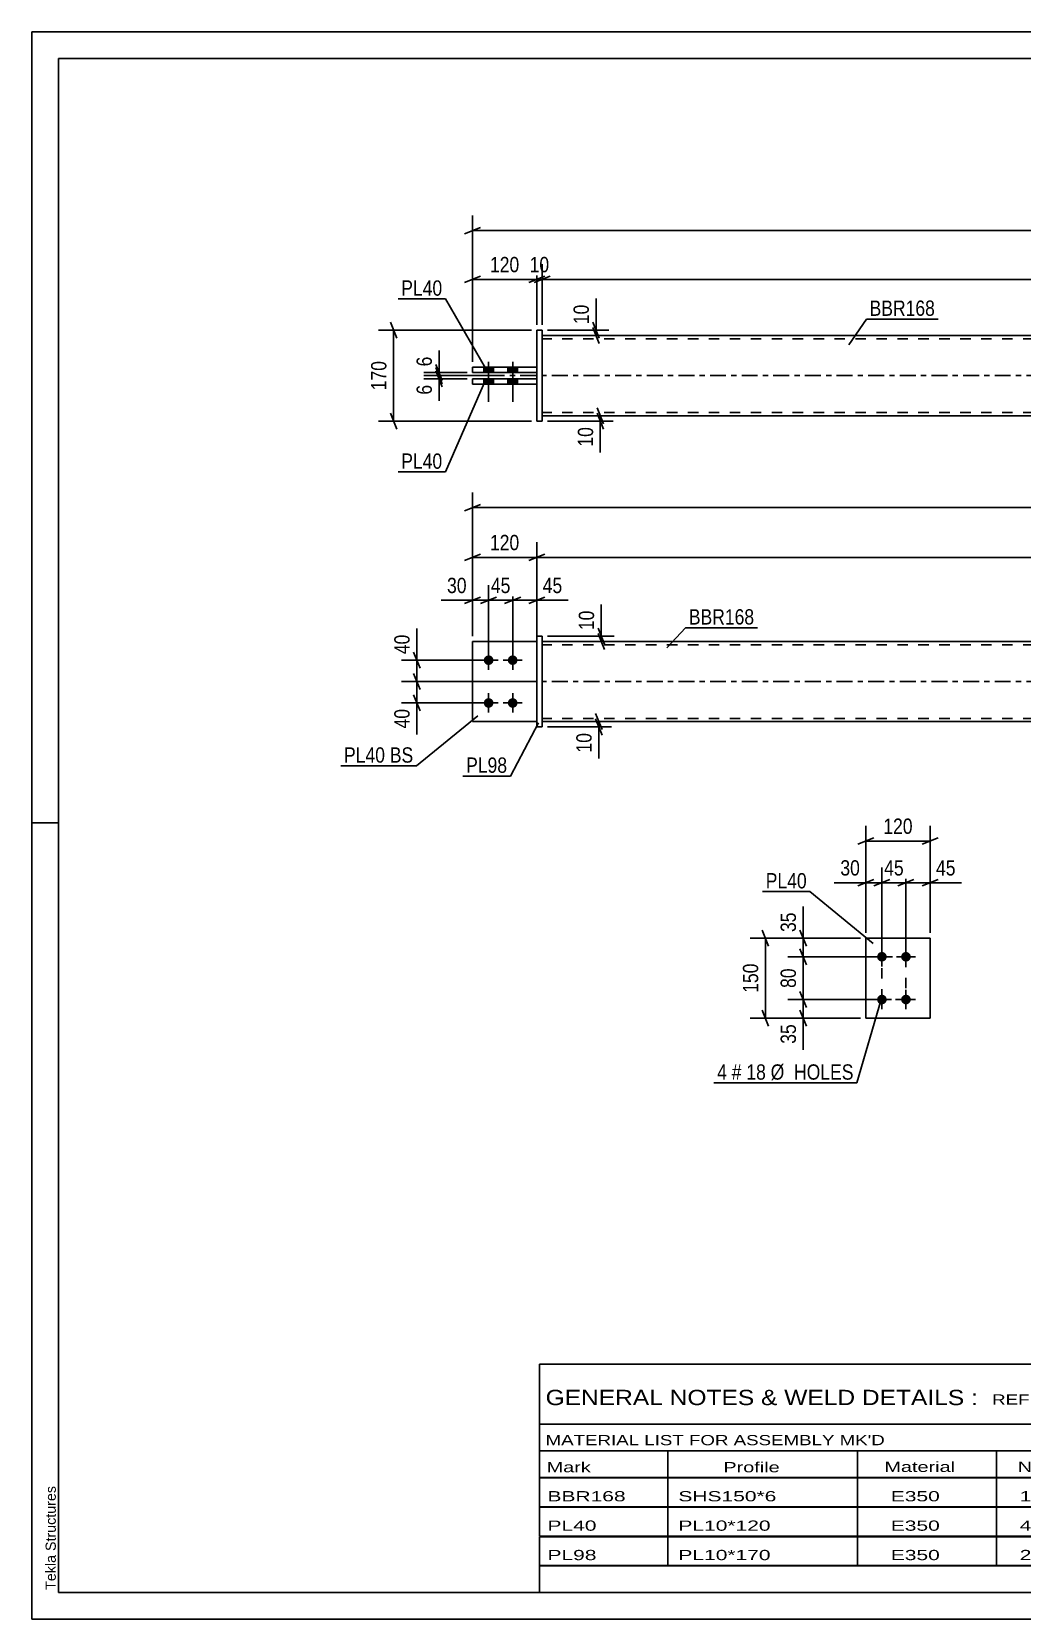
# Model space of a CAD drawing. Header units: millimetres. Extents: x 0 to 420, y 0 to 297.
# Drawn here: x 0 to 185.3, y 0 to 297 of the extents above; entities that cross this region are included whole.
import ezdxf

# ---------------------------------------------------------------- set-up
doc = ezdxf.new("R2010")
doc.units = ezdxf.units.MM
doc.linetypes.add('DXK_LINE_DOT2', pattern=[3.9198, 1.9599, -1.9599])
doc.linetypes.add('DXK_LINE_DOT3', pattern=[5.9187, 2.979, -0.9799, 0.9799, -0.9799])
doc.styles.add('Arial', font='ARIAL.TTF', dxfattribs={"height": 0.2})
doc.styles.add('Arial Narrow', font='ARIALN.TTF', dxfattribs={"height": 0.2})

# ---------------------------------------------------------------- blocks, each defined once
blk = doc.blocks.new('Unknown-580607863-1163')
at = {"color": 5, "linetype": 'Continuous'}
for p, q in [((420, 297), (0, 297)), ((0, 297), (0, 0)), ((0, 292), (0, 297)), ((415, 292), (5, 292)), ((5, 292), (5, 5)), ((5, 149), (0, 149)), ((0, 0), (0, 5)), ((5, 5), (415, 5)), ((0, 0), (420, 0))]:
    blk.add_line(p, q, dxfattribs=at)
at = {"color": 174, "linetype": 'Continuous', "style": 'Arial'}
blk.add_text('Tekla Structures', height=1.9102, rotation=90, dxfattribs=at).set_placement((4.5, 5.5))
blk = doc.blocks.new('Part-580607863-1765 - 1738')
at = {"color": 2, "linetype": 'Continuous'}
for p, q in [((94.49, 183.93), (95.49, 183.93)), ((94.49, 166.93), (94.49, 183.93)), ((95.49, 183.93), (95.49, 183.93)), ((95.49, 183.93), (95.49, 166.93)), ((94.49, 166.93), (95.49, 166.93))]:
    blk.add_line(p, q, dxfattribs=at)
at = {"color": 7, "linetype": 'DXK_LINE_DOT2'}
for p, q in [((94.49, 183.93), (95.49, 183.93)), ((95.49, 166.93), (94.49, 166.93)), ((94.49, 166.93), (94.49, 166.93)), ((95.49, 166.93), (95.49, 166.93))]:
    blk.add_line(p, q, dxfattribs=at)
blk = doc.blocks.new('Part-580607863-1770 - 1738')
at = {"color": 7, "linetype": 'DXK_LINE_DOT2'}
for p, q in [((82.49, 182.93), (94.49, 182.93)), ((82.49, 182.93), (94.49, 182.93)), ((82.49, 167.93), (82.49, 182.93)), ((94.49, 182.93), (94.49, 182.93)), ((94.49, 182.93), (94.49, 167.93)), ((82.49, 167.93), (94.49, 167.93)), ((94.49, 167.93), (82.49, 167.93)), ((82.49, 167.93), (82.49, 167.93))]:
    blk.add_line(p, q, dxfattribs=at)
blk = doc.blocks.new('Part-580607863-1775 - 1738')
at = {"color": 2, "linetype": 'Continuous'}
for p, q in [((82.49, 182.93), (94.49, 182.93)), ((82.49, 182.93), (82.49, 167.93)), ((94.49, 167.93), (82.49, 167.93)), ((82.49, 167.93), (82.49, 167.93))]:
    blk.add_line(p, q, dxfattribs=at)
at = {"color": 7, "linetype": 'DXK_LINE_DOT2'}
for p, q in [((82.49, 182.93), (94.49, 182.93)), ((94.49, 182.93), (94.49, 182.93)), ((94.49, 182.93), (94.49, 167.93)), ((82.49, 167.93), (94.49, 167.93)), ((82.49, 167.93), (82.49, 167.93))]:
    blk.add_line(p, q, dxfattribs=at)
blk = doc.blocks.new('Part-580607863-1785 - 1738')
at = {"color": 2, "linetype": 'Continuous'}
for p, q in [((95.49, 182.93), (340.32, 182.93)), ((95.49, 167.93), (340.32, 167.93))]:
    blk.add_line(p, q, dxfattribs=at)
at = {"color": 7, "linetype": 'DXK_LINE_DOT2'}
for p, q in [((95.49, 167.93), (95.49, 182.93)), ((340.32, 182.33), (95.49, 182.33)), ((340.32, 182.93), (340.32, 167.93)), ((340.32, 168.53), (95.49, 168.53))]:
    blk.add_line(p, q, dxfattribs=at)
at = {"color": 7, "linetype": 'DXK_LINE_DOT3'}
blk.add_line((85.49, 175.43), (350.32, 175.43), dxfattribs=at)
blk = doc.blocks.new('Bolt-580607863-1787 - 1738')
at = {"linetype": 'Continuous'}
for points in [[(85.49, 178.53), (85.3, 178.55), (85.12, 178.6), (84.96, 178.7), (84.82, 178.82), (84.71, 178.98), (84.63, 179.15), (84.59, 179.33), (84.59, 179.52), (84.63, 179.7), (84.71, 179.88), (84.82, 180.03), (84.96, 180.15), (85.12, 180.25), (85.3, 180.31), (85.49, 180.33), (85.67, 180.31), (85.85, 180.25), (86.02, 180.15), (86.16, 180.03), (86.27, 179.88), (86.34, 179.7), (86.38, 179.52), (86.38, 179.33), (86.34, 179.15), (86.27, 178.98), (86.16, 178.82), (86.02, 178.7), (85.85, 178.6), (85.67, 178.55)], [(89.99, 178.53), (89.8, 178.55), (89.62, 178.6), (89.46, 178.7), (89.32, 178.82), (89.21, 178.98), (89.13, 179.15), (89.09, 179.33), (89.09, 179.52), (89.13, 179.7), (89.21, 179.88), (89.32, 180.03), (89.46, 180.15), (89.62, 180.25), (89.8, 180.31), (89.99, 180.33), (90.17, 180.31), (90.35, 180.25), (90.52, 180.15), (90.66, 180.03), (90.77, 179.88), (90.84, 179.7), (90.88, 179.52), (90.88, 179.33), (90.84, 179.15), (90.77, 178.98), (90.66, 178.82), (90.52, 178.7), (90.35, 178.6), (90.17, 178.55)], [(85.49, 170.53), (85.3, 170.55), (85.12, 170.6), (84.96, 170.7), (84.82, 170.82), (84.71, 170.98), (84.63, 171.15), (84.59, 171.33), (84.59, 171.52), (84.63, 171.7), (84.71, 171.88), (84.82, 172.03), (84.96, 172.15), (85.12, 172.25), (85.3, 172.31), (85.49, 172.33), (85.67, 172.31), (85.85, 172.25), (86.02, 172.15), (86.16, 172.03), (86.27, 171.88), (86.34, 171.7), (86.38, 171.52), (86.38, 171.33), (86.34, 171.15), (86.27, 170.98), (86.16, 170.82), (86.02, 170.7), (85.85, 170.6), (85.67, 170.55)], [(89.99, 170.53), (89.8, 170.55), (89.62, 170.6), (89.46, 170.7), (89.32, 170.82), (89.21, 170.98), (89.13, 171.15), (89.09, 171.33), (89.09, 171.52), (89.13, 171.7), (89.21, 171.88), (89.32, 172.03), (89.46, 172.15), (89.62, 172.25), (89.8, 172.31), (89.99, 172.33), (90.17, 172.31), (90.35, 172.25), (90.52, 172.15), (90.66, 172.03), (90.77, 171.88), (90.84, 171.7), (90.88, 171.52), (90.88, 171.33), (90.84, 171.15), (90.77, 170.98), (90.66, 170.82), (90.52, 170.7), (90.35, 170.6), (90.17, 170.55)]]:
    blk.add_hatch(color=1, dxfattribs=at).paths.add_polyline_path(points)
at = {"color": 1, "linetype": 'Continuous'}
for p, q in [((85.49, 177.63), (85.49, 181.23)), ((89.99, 177.63), (89.99, 181.23)), ((87.29, 179.43), (83.69, 179.43)), ((91.79, 179.43), (88.19, 179.43)), ((85.49, 169.63), (85.49, 173.23)), ((89.99, 169.63), (89.99, 173.23)), ((87.29, 171.43), (83.69, 171.43)), ((91.79, 171.43), (88.19, 171.43))]:
    blk.add_line(p, q, dxfattribs=at)
blk = doc.blocks.new('Bolt-580607863-1403 - 1390')
at = {"linetype": 'Continuous'}
for points in [[(84.59, 233.26), (86.39, 233.26), (86.39, 234.26), (84.59, 234.26)], [(84.59, 233.26), (86.39, 233.26), (86.39, 234.26), (84.59, 234.26)], [(84.59, 231.06), (86.39, 231.06), (86.39, 232.06), (84.59, 232.06)], [(84.59, 231.06), (86.39, 231.06), (86.39, 232.06), (84.59, 232.06)], [(89.09, 233.26), (90.89, 233.26), (90.89, 234.26), (89.09, 234.26)], [(89.09, 233.26), (90.89, 233.26), (90.89, 234.26), (89.09, 234.26)], [(89.09, 231.06), (90.89, 231.06), (90.89, 232.06), (89.09, 232.06)], [(89.09, 231.06), (90.89, 231.06), (90.89, 232.06), (89.09, 232.06)]]:
    blk.add_hatch(color=1, dxfattribs=at).paths.add_polyline_path(points)
at = {"color": 1, "linetype": 'Continuous'}
for p, q in [((85.49, 235.26), (85.49, 227.76)), ((85.49, 235.26), (85.49, 227.76)), ((89.99, 235.26), (89.99, 227.76)), ((89.99, 235.26), (89.99, 227.76)), ((84.59, 234.26), (84.59, 233.26)), ((84.59, 234.26), (84.59, 233.26)), ((84.59, 232.06), (84.59, 231.06)), ((84.59, 232.06), (84.59, 231.06)), ((86.39, 234.26), (86.39, 233.26)), ((86.39, 234.26), (86.39, 233.26)), ((86.39, 232.06), (86.39, 231.06)), ((86.39, 232.06), (86.39, 231.06)), ((89.09, 234.26), (89.09, 233.26)), ((89.09, 234.26), (89.09, 233.26)), ((89.09, 232.06), (89.09, 231.06)), ((89.09, 232.06), (89.09, 231.06)), ((90.89, 234.26), (90.89, 233.26)), ((90.89, 234.26), (90.89, 233.26)), ((90.89, 232.06), (90.89, 231.06)), ((90.89, 232.06), (90.89, 231.06))]:
    blk.add_line(p, q, dxfattribs=at)
blk = doc.blocks.new('Part-580607863-1430 - 1390')
at = {"color": 2, "linetype": 'Continuous'}
for p, q in [((95.49, 240.16), (340.32, 240.16)), ((95.49, 225.16), (340.32, 225.16))]:
    blk.add_line(p, q, dxfattribs=at)
at = {"color": 7, "linetype": 'DXK_LINE_DOT2'}
for p, q in [((95.49, 240.16), (95.49, 225.16)), ((340.32, 239.56), (95.49, 239.56)), ((340.32, 240.16), (340.32, 225.16)), ((340.32, 225.76), (95.49, 225.76))]:
    blk.add_line(p, q, dxfattribs=at)
at = {"color": 7, "linetype": 'DXK_LINE_DOT3'}
blk.add_line((85.49, 232.66), (350.32, 232.66), dxfattribs=at)
blk = doc.blocks.new('Part-580607863-1446 - 1390')
at = {"color": 2, "linetype": 'Continuous'}
for p, q in [((94.49, 232.06), (82.49, 232.06)), ((82.49, 231.06), (82.49, 232.06)), ((82.49, 231.06), (94.49, 231.06)), ((82.49, 231.06), (82.49, 231.06))]:
    blk.add_line(p, q, dxfattribs=at)
at = {"color": 7, "linetype": 'DXK_LINE_DOT2'}
for p, q in [((82.49, 232.06), (94.49, 232.06)), ((94.49, 231.06), (94.49, 232.06)), ((94.49, 231.06), (82.49, 231.06))]:
    blk.add_line(p, q, dxfattribs=at)
blk = doc.blocks.new('Part-580607863-1451 - 1390')
at = {"color": 2, "linetype": 'Continuous'}
for p, q in [((94.49, 234.26), (82.49, 234.26)), ((82.49, 233.26), (82.49, 234.26)), ((82.49, 233.26), (94.49, 233.26)), ((82.49, 233.26), (82.49, 233.26))]:
    blk.add_line(p, q, dxfattribs=at)
at = {"color": 7, "linetype": 'DXK_LINE_DOT2'}
for p, q in [((82.49, 234.26), (94.49, 234.26)), ((94.49, 233.26), (82.49, 233.26)), ((94.49, 233.26), (94.49, 234.26))]:
    blk.add_line(p, q, dxfattribs=at)
blk = doc.blocks.new('Part-580607863-1452 - 1390')
at = {"color": 2, "linetype": 'Continuous'}
for p, q in [((94.49, 241.16), (95.49, 241.16)), ((94.49, 224.16), (94.49, 241.16)), ((95.49, 241.16), (95.49, 241.16)), ((95.49, 241.16), (95.49, 224.16)), ((95.49, 224.16), (94.49, 224.16)), ((94.49, 224.16), (94.49, 224.16))]:
    blk.add_line(p, q, dxfattribs=at)
at = {"color": 7, "linetype": 'DXK_LINE_DOT2'}
for p, q in [((94.49, 241.16), (95.49, 241.16)), ((94.49, 224.16), (95.49, 224.16)), ((94.49, 224.16), (94.49, 224.16))]:
    blk.add_line(p, q, dxfattribs=at)
blk = doc.blocks.new('Part-580607863-2118 - 2111')
at = {"color": 2, "linetype": 'Continuous'}
for p, q in [((156.08, 127.44), (168.08, 127.44)), ((156.08, 127.44), (156.08, 112.44)), ((168.08, 127.44), (168.08, 127.44)), ((168.08, 127.44), (168.08, 112.44)), ((168.08, 112.44), (156.08, 112.44)), ((156.08, 112.44), (156.08, 112.44))]:
    blk.add_line(p, q, dxfattribs=at)
at = {"color": 7, "linetype": 'DXK_LINE_DOT2'}
for p, q in [((156.08, 127.44), (168.08, 127.44)), ((168.08, 127.44), (168.08, 127.44)), ((156.08, 112.44), (168.08, 112.44))]:
    blk.add_line(p, q, dxfattribs=at)
blk = doc.blocks.new('Bolt-580607863-2151 - 2111')
at = {"linetype": 'Continuous'}
for points in [[(159.08, 124.84), (159.27, 124.82), (159.44, 124.76), (159.61, 124.67), (159.75, 124.54), (159.86, 124.39), (159.93, 124.22), (159.97, 124.04), (159.97, 123.85), (159.93, 123.66), (159.86, 123.49), (159.75, 123.34), (159.61, 123.21), (159.44, 123.12), (159.27, 123.06), (159.08, 123.04), (158.89, 123.06), (158.71, 123.12), (158.55, 123.21), (158.41, 123.34), (158.3, 123.49), (158.22, 123.66), (158.18, 123.85), (158.18, 124.04), (158.22, 124.22), (158.3, 124.39), (158.41, 124.54), (158.55, 124.67), (158.71, 124.76), (158.89, 124.82)], [(163.58, 124.84), (163.77, 124.82), (163.94, 124.76), (164.11, 124.67), (164.25, 124.54), (164.36, 124.39), (164.43, 124.22), (164.47, 124.04), (164.47, 123.85), (164.43, 123.66), (164.36, 123.49), (164.25, 123.34), (164.11, 123.21), (163.94, 123.12), (163.77, 123.06), (163.58, 123.04), (163.39, 123.06), (163.21, 123.12), (163.05, 123.21), (162.91, 123.34), (162.8, 123.49), (162.72, 123.66), (162.68, 123.85), (162.68, 124.04), (162.72, 124.22), (162.8, 124.39), (162.91, 124.54), (163.05, 124.67), (163.21, 124.76), (163.39, 124.82)], [(159.08, 116.84), (159.27, 116.82), (159.44, 116.76), (159.61, 116.67), (159.75, 116.54), (159.86, 116.39), (159.93, 116.22), (159.97, 116.04), (159.97, 115.85), (159.93, 115.66), (159.86, 115.49), (159.75, 115.34), (159.61, 115.21), (159.44, 115.12), (159.27, 115.06), (159.08, 115.04), (158.89, 115.06), (158.71, 115.12), (158.55, 115.21), (158.41, 115.34), (158.3, 115.49), (158.22, 115.66), (158.18, 115.85), (158.18, 116.04), (158.22, 116.22), (158.3, 116.39), (158.41, 116.54), (158.55, 116.67), (158.71, 116.76), (158.89, 116.82)], [(163.58, 116.84), (163.77, 116.82), (163.94, 116.76), (164.11, 116.67), (164.25, 116.54), (164.36, 116.39), (164.43, 116.22), (164.47, 116.04), (164.47, 115.85), (164.43, 115.66), (164.36, 115.49), (164.25, 115.34), (164.11, 115.21), (163.94, 115.12), (163.77, 115.06), (163.58, 115.04), (163.39, 115.06), (163.21, 115.12), (163.05, 115.21), (162.91, 115.34), (162.8, 115.49), (162.72, 115.66), (162.68, 115.85), (162.68, 116.04), (162.72, 116.22), (162.8, 116.39), (162.91, 116.54), (163.05, 116.67), (163.21, 116.76), (163.39, 116.82)]]:
    blk.add_hatch(color=1, dxfattribs=at).paths.add_polyline_path(points)
at = {"color": 1, "linetype": 'Continuous'}
for p, q in [((159.08, 122.14), (159.08, 125.74)), ((163.58, 122.14), (163.58, 125.74)), ((160.88, 123.94), (157.28, 123.94)), ((165.38, 123.94), (161.78, 123.94)), ((160.88, 115.94), (157.28, 115.94)), ((159.08, 114.14), (159.08, 117.74)), ((165.38, 115.94), (161.78, 115.94)), ((163.58, 114.14), (163.58, 117.74))]:
    blk.add_line(p, q, dxfattribs=at)
blk = doc.blocks.new('Rectangle-580607863-2261 - 2111')
at = {"color": 1, "linetype": 'DXK_LINE_DOT2'}
blk.add_lwpolyline([(159.08, 123.94), (163.58, 123.94), (163.58, 115.94), (159.08, 115.94), (159.08, 123.94)], close=True, dxfattribs=at)
blk = doc.blocks.new('StraightDimension-580607863-1952 - 1738')
at = {"color": 7, "linetype": 'Continuous'}
for p, q in [((93.49, 175.43), (69.2, 175.43)), ((71.45, 176.93), (72.65, 173.93)), ((72.05, 171.43), (72.05, 175.43)), ((72.65, 169.93), (71.45, 172.93)), ((84.49, 171.43), (69.2, 171.43))]:
    blk.add_line(p, q, dxfattribs=at)
at = {"color": 0}
blk.add_wipeout([(71.3, 170.9), (67.1, 170.9), (67.1, 166.05), (71.3, 166.05)], dxfattribs=at)
at = {"color": 7, "linetype": 'Continuous'}
blk.add_line((72.05, 171.43), (72.05, 165.52), dxfattribs=at)
blk.add_line((72.05, 171.43), (72.05, 165.52), dxfattribs=at)
at = {"color": 3, "style": 'Arial Narrow'}
blk.add_text('40', height=2.863, rotation=90.0002, dxfattribs=at).set_placement((70.7, 166.65))
blk = doc.blocks.new('StraightDimension-580607863-1971 - 1738')
at = {"color": 7, "linetype": 'Continuous'}
for p, q in [((89.99, 180.43), (89.99, 193.48)), ((94.49, 183.93), (94.49, 193.48)), ((88.49, 190.03), (91.49, 191.23)), ((89.99, 190.63), (94.49, 190.63)), ((95.99, 191.23), (92.99, 190.03))]:
    blk.add_line(p, q, dxfattribs=at)
at = {"color": 0}
blk.add_wipeout([(99.87, 191.38), (99.87, 195.58), (95.01, 195.58), (95.01, 191.38)], dxfattribs=at)
at = {"color": 7, "linetype": 'Continuous'}
blk.add_line((94.49, 190.63), (100.39, 190.63), dxfattribs=at)
blk.add_line((94.49, 190.63), (100.39, 190.63), dxfattribs=at)
at = {"color": 3, "style": 'Arial Narrow'}
blk.add_text('45', height=2.863, dxfattribs=at).set_placement((95.61, 191.98))
blk = doc.blocks.new('StraightDimension-580607863-1921 - 1738')
at = {"color": 7, "linetype": 'Continuous'}
for p, q in [((95.99, 199.26), (92.99, 198.06)), ((94.49, 176.43), (94.49, 201.51)), ((339.82, 198.06), (342.82, 199.26)), ((341.32, 183.93), (341.32, 201.51)), ((94.49, 198.66), (341.32, 198.66))]:
    blk.add_line(p, q, dxfattribs=at)
at = {"color": 0}
blk.add_wipeout([(222.16, 199.41), (222.16, 203.61), (213.65, 203.61), (213.65, 199.41)], dxfattribs=at)
at = {"color": 3, "style": 'Arial Narrow'}
blk.add_text('2468', height=2.863, dxfattribs=at).set_placement((214.25, 200.01))
blk = doc.blocks.new('StraightDimension-580607863-1863 - 1738')
at = {"color": 7, "linetype": 'Continuous'}
for p, q in [((83.99, 208.58), (80.99, 207.38)), ((82.49, 183.93), (82.49, 210.83)), ((82.49, 207.98), (353.32, 207.98)), ((351.82, 207.38), (354.82, 208.58)), ((353.32, 183.93), (353.32, 210.83))]:
    blk.add_line(p, q, dxfattribs=at)
at = {"color": 0}
blk.add_wipeout([(222.16, 208.73), (222.16, 212.93), (213.65, 212.93), (213.65, 208.73)], dxfattribs=at)
at = {"color": 3, "style": 'Arial Narrow'}
blk.add_text('2708', height=2.863, dxfattribs=at).set_placement((214.25, 209.33))
blk = doc.blocks.new('StraightDimension-580607863-1799 - 1738')
at = {"color": 7, "linetype": 'Continuous'}
for p, q in [((105.97, 185.43), (107.17, 182.43)), ((107.17, 181.43), (105.97, 184.43)), ((96.49, 183.93), (108.97, 183.93)), ((96.49, 182.93), (108.97, 182.93)), ((106.57, 182.93), (106.57, 183.93))]:
    blk.add_line(p, q, dxfattribs=at)
at = {"color": 0}
blk.add_wipeout([(105.82, 189.31), (101.62, 189.31), (101.62, 184.45), (105.82, 184.45)], dxfattribs=at)
at = {"color": 7, "linetype": 'Continuous'}
blk.add_line((106.57, 183.93), (106.57, 189.83), dxfattribs=at)
blk.add_line((106.57, 183.93), (106.57, 189.83), dxfattribs=at)
at = {"color": 3, "style": 'Arial Narrow'}
blk.add_text('10', height=2.863, rotation=90.0002, dxfattribs=at).set_placement((105.22, 185.05))
blk = doc.blocks.new('StraightDimension-580607863-1790 - 1738')
at = {"color": 7, "linetype": 'Continuous'}
for p, q in [((105.51, 169.43), (106.71, 166.43)), ((96.49, 167.93), (108.51, 167.93)), ((96.49, 166.93), (108.51, 166.93)), ((106.71, 165.43), (105.51, 168.43)), ((106.11, 166.93), (106.11, 167.93))]:
    blk.add_line(p, q, dxfattribs=at)
at = {"color": 0}
blk.add_wipeout([(105.36, 166.4), (101.16, 166.4), (101.16, 161.55), (105.36, 161.55)], dxfattribs=at)
at = {"color": 7, "linetype": 'Continuous'}
blk.add_line((106.11, 166.93), (106.11, 161.02), dxfattribs=at)
blk.add_line((106.11, 166.93), (106.11, 161.02), dxfattribs=at)
at = {"color": 3, "style": 'Arial Narrow'}
blk.add_text('10', height=2.863, rotation=90.0002, dxfattribs=at).set_placement((104.76, 162.15))
blk = doc.blocks.new('StraightDimension-580607863-1936 - 1738')
at = {"color": 7, "linetype": 'Continuous'}
for p, q in [((80.99, 198.06), (83.99, 199.26)), ((82.49, 183.93), (82.49, 201.51)), ((95.99, 199.26), (92.99, 198.06)), ((94.49, 176.43), (94.49, 201.51)), ((82.49, 198.66), (94.49, 198.66))]:
    blk.add_line(p, q, dxfattribs=at)
at = {"color": 0}
blk.add_wipeout([(91.83, 199.41), (91.83, 203.61), (85.14, 203.61), (85.14, 199.41)], dxfattribs=at)
at = {"color": 3, "style": 'Arial Narrow'}
blk.add_text('120', height=2.863, dxfattribs=at).set_placement((85.74, 200.01))
blk = doc.blocks.new('StraightDimension-580607863-1961 - 1738')
at = {"color": 7, "linetype": 'Continuous'}
for p, q in [((84.49, 179.43), (69.2, 179.43)), ((71.45, 180.93), (72.65, 177.93)), ((72.05, 175.43), (72.05, 179.43)), ((93.49, 175.43), (69.2, 175.43)), ((72.65, 173.93), (71.45, 176.93))]:
    blk.add_line(p, q, dxfattribs=at)
at = {"color": 0}
blk.add_wipeout([(71.3, 184.81), (67.1, 184.81), (67.1, 179.95), (71.3, 179.95)], dxfattribs=at)
at = {"color": 7, "linetype": 'Continuous'}
blk.add_line((72.05, 179.43), (72.05, 185.33), dxfattribs=at)
blk.add_line((72.05, 179.43), (72.05, 185.33), dxfattribs=at)
at = {"color": 3, "style": 'Arial Narrow'}
blk.add_text('40', height=2.863, rotation=90.0002, dxfattribs=at).set_placement((70.7, 180.55))
blk = doc.blocks.new('StraightDimension-580607863-1988 - 1738')
at = {"color": 7, "linetype": 'Continuous'}
for p, q in [((85.49, 180.43), (85.49, 193.48)), ((89.99, 180.43), (89.99, 193.48)), ((83.99, 190.03), (86.99, 191.23)), ((85.49, 190.63), (89.99, 190.63)), ((91.49, 191.23), (88.49, 190.03))]:
    blk.add_line(p, q, dxfattribs=at)
at = {"color": 0}
blk.add_wipeout([(90.17, 191.38), (90.17, 195.58), (85.31, 195.58), (85.31, 191.38)], dxfattribs=at)
at = {"color": 3, "style": 'Arial Narrow'}
blk.add_text('45', height=2.863, dxfattribs=at).set_placement((85.91, 191.98))
blk = doc.blocks.new('StraightDimension-580607863-2001 - 1738')
at = {"color": 7, "linetype": 'Continuous'}
for p, q in [((82.49, 183.93), (82.49, 193.48)), ((85.49, 180.43), (85.49, 193.48)), ((80.99, 190.03), (83.99, 191.23)), ((82.49, 190.63), (85.49, 190.63)), ((86.99, 191.23), (83.99, 190.03))]:
    blk.add_line(p, q, dxfattribs=at)
at = {"color": 0}
blk.add_wipeout([(81.96, 191.38), (81.96, 195.58), (77.11, 195.58), (77.11, 191.38)], dxfattribs=at)
at = {"color": 7, "linetype": 'Continuous'}
blk.add_line((82.49, 190.63), (76.58, 190.63), dxfattribs=at)
blk.add_line((82.49, 190.63), (76.58, 190.63), dxfattribs=at)
at = {"color": 3, "style": 'Arial Narrow'}
blk.add_text('30', height=2.863, dxfattribs=at).set_placement((77.71, 191.98))
blk = doc.blocks.new('StraightDimension-580607863-1525 - 1390')
at = {"color": 7, "linetype": 'Continuous'}
for p, q in [((82.49, 235.26), (82.49, 262.65)), ((353.32, 235.26), (353.32, 262.65)), ((83.99, 260.4), (80.99, 259.2)), ((82.49, 259.8), (353.32, 259.8)), ((351.82, 259.2), (354.82, 260.4))]:
    blk.add_line(p, q, dxfattribs=at)
at = {"color": 0}
blk.add_wipeout([(222.16, 260.55), (222.16, 264.75), (213.65, 264.75), (213.65, 260.55)], dxfattribs=at)
at = {"color": 3, "style": 'Arial Narrow'}
blk.add_text('2708', height=2.863, dxfattribs=at).set_placement((214.25, 261.15))
blk = doc.blocks.new('StraightDimension-580607863-1536 - 1390')
at = {"color": 7, "linetype": 'Continuous'}
for p, q in [((82.49, 235.26), (82.49, 253.51)), ((94.49, 242.16), (94.49, 253.51)), ((80.99, 250.06), (83.99, 251.26)), ((82.49, 250.66), (94.49, 250.66)), ((95.99, 251.26), (92.99, 250.06))]:
    blk.add_line(p, q, dxfattribs=at)
at = {"color": 0}
blk.add_wipeout([(91.83, 251.41), (91.83, 255.61), (85.14, 255.61), (85.14, 251.41)], dxfattribs=at)
at = {"color": 3, "style": 'Arial Narrow'}
blk.add_text('120', height=2.863, dxfattribs=at).set_placement((85.74, 252.01))
blk = doc.blocks.new('StraightDimension-580607863-1691 - 1390')
at = {"color": 7, "linetype": 'Continuous'}
for p, q in [((75.62, 234.76), (76.82, 231.76)), ((81.49, 233.26), (73.37, 233.26)), ((86.74, 232.66), (73.37, 232.66)), ((76.82, 231.16), (75.62, 234.16)), ((76.22, 232.66), (76.22, 233.26))]:
    blk.add_line(p, q, dxfattribs=at)
at = {"color": 0}
blk.add_wipeout([(75.47, 236.82), (71.27, 236.82), (71.27, 233.79), (75.47, 233.79)], dxfattribs=at)
at = {"color": 7, "linetype": 'Continuous'}
blk.add_line((76.22, 233.26), (76.22, 237.34), dxfattribs=at)
blk.add_line((76.22, 233.26), (76.22, 237.34), dxfattribs=at)
at = {"color": 3, "style": 'Arial Narrow'}
blk.add_text('6', height=2.86, rotation=90.0002, dxfattribs=at).set_placement((74.87, 234.39))
blk = doc.blocks.new('StraightDimension-580607863-1514 - 1390')
at = {"color": 7, "linetype": 'Continuous'}
for p, q in [((93.49, 241.16), (64.86, 241.16)), ((68.31, 239.66), (67.11, 242.66)), ((67.71, 224.16), (67.71, 241.16)), ((93.49, 224.16), (64.86, 224.16)), ((67.11, 225.66), (68.31, 222.66))]:
    blk.add_line(p, q, dxfattribs=at)
at = {"color": 0}
blk.add_wipeout([(66.96, 236.01), (62.76, 236.01), (62.76, 229.32), (66.96, 229.32)], dxfattribs=at)
at = {"color": 3, "style": 'Arial Narrow'}
blk.add_text('170', height=2.863, rotation=90.0002, dxfattribs=at).set_placement((66.36, 229.92))
blk = doc.blocks.new('StraightDimension-580607863-1493 - 1390')
at = {"color": 7, "linetype": 'Continuous'}
for p, q in [((105.79, 226.66), (106.99, 223.66)), ((96.49, 225.16), (108.79, 225.16)), ((96.49, 224.16), (108.79, 224.16)), ((106.99, 222.66), (105.79, 225.66)), ((106.39, 224.16), (106.39, 225.16))]:
    blk.add_line(p, q, dxfattribs=at)
at = {"color": 0}
blk.add_wipeout([(105.64, 223.64), (101.44, 223.64), (101.44, 218.78), (105.64, 218.78)], dxfattribs=at)
at = {"color": 7, "linetype": 'Continuous'}
blk.add_line((106.39, 224.16), (106.39, 218.26), dxfattribs=at)
blk.add_line((106.39, 224.16), (106.39, 218.26), dxfattribs=at)
at = {"color": 3, "style": 'Arial Narrow'}
blk.add_text('10', height=2.863, rotation=90.0002, dxfattribs=at).set_placement((105.04, 219.38))
blk = doc.blocks.new('StraightDimension-580607863-1503 - 1390')
at = {"color": 7, "linetype": 'Continuous'}
for p, q in [((96.49, 241.16), (107.99, 241.16)), ((104.99, 242.66), (106.19, 239.66)), ((106.19, 238.66), (104.99, 241.66)), ((105.59, 240.16), (105.59, 241.16)), ((96.49, 240.16), (107.99, 240.16))]:
    blk.add_line(p, q, dxfattribs=at)
at = {"color": 0}
blk.add_wipeout([(104.84, 246.54), (100.64, 246.54), (100.64, 241.69), (104.84, 241.69)], dxfattribs=at)
at = {"color": 7, "linetype": 'Continuous'}
blk.add_line((105.59, 241.16), (105.59, 247.07), dxfattribs=at)
blk.add_line((105.59, 241.16), (105.59, 247.07), dxfattribs=at)
at = {"color": 3, "style": 'Arial Narrow'}
blk.add_text('10', height=2.863, rotation=90.0002, dxfattribs=at).set_placement((104.24, 242.29))
blk = doc.blocks.new('StraightDimension-580607863-1546 - 1390')
at = {"color": 7, "linetype": 'Continuous'}
for p, q in [((94.49, 242.16), (94.49, 253.51)), ((95.49, 242.16), (95.49, 253.51)), ((92.99, 250.06), (95.99, 251.26)), ((96.99, 251.26), (93.99, 250.06)), ((94.49, 250.66), (95.49, 250.66))]:
    blk.add_line(p, q, dxfattribs=at)
at = {"color": 0}
blk.add_wipeout([(97.42, 251.41), (97.42, 255.61), (92.56, 255.61), (92.56, 251.41)], dxfattribs=at)
at = {"color": 3, "style": 'Arial Narrow'}
blk.add_text('10', height=2.863, dxfattribs=at).set_placement((93.16, 252.01))
blk = doc.blocks.new('StraightDimension-580607863-1576 - 1390')
at = {"color": 7, "linetype": 'Continuous'}
for p, q in [((95.49, 242.16), (95.49, 253.51)), ((340.32, 242.16), (340.32, 253.51)), ((96.99, 251.26), (93.99, 250.06)), ((95.49, 250.66), (340.32, 250.66)), ((338.82, 250.06), (341.82, 251.26))]:
    blk.add_line(p, q, dxfattribs=at)
at = {"color": 0}
blk.add_wipeout([(222.16, 251.41), (222.16, 255.61), (213.65, 255.61), (213.65, 251.41)], dxfattribs=at)
at = {"color": 3, "style": 'Arial Narrow'}
blk.add_text('2448', height=2.863, dxfattribs=at).set_placement((214.25, 252.01))
blk = doc.blocks.new('StraightDimension-580607863-1681 - 1390')
at = {"color": 7, "linetype": 'Continuous'}
for p, q in [((86.74, 232.66), (73.37, 232.66)), ((81.49, 232.06), (73.37, 232.06)), ((75.62, 234.16), (76.82, 231.16)), ((76.82, 230.56), (75.62, 233.56)), ((76.22, 232.06), (76.22, 232.66))]:
    blk.add_line(p, q, dxfattribs=at)
at = {"color": 0}
blk.add_wipeout([(75.47, 231.54), (71.27, 231.54), (71.27, 228.51), (75.47, 228.51)], dxfattribs=at)
at = {"color": 7, "linetype": 'Continuous'}
blk.add_line((76.22, 232.06), (76.22, 227.98), dxfattribs=at)
blk.add_line((76.22, 232.06), (76.22, 227.98), dxfattribs=at)
at = {"color": 3, "style": 'Arial Narrow'}
blk.add_text('6', height=2.86, rotation=90.0002, dxfattribs=at).set_placement((74.87, 229.11))
blk = doc.blocks.new('StraightDimension-580607863-2154 - 2111')
at = {"color": 7, "linetype": 'Continuous'}
for p, q in [((154.58, 144.99), (157.58, 146.19)), ((156.08, 128.44), (156.08, 148.44)), ((156.08, 145.59), (168.08, 145.59)), ((169.58, 146.19), (166.58, 144.99)), ((168.08, 128.44), (168.08, 148.44))]:
    blk.add_line(p, q, dxfattribs=at)
at = {"color": 0}
blk.add_wipeout([(165.42, 146.34), (165.42, 150.54), (158.74, 150.54), (158.74, 146.34)], dxfattribs=at)
at = {"color": 3, "style": 'Arial Narrow'}
blk.add_text('120', height=2.863, dxfattribs=at).set_placement((159.34, 146.94))
blk = doc.blocks.new('StraightDimension-580607863-2171 - 2111')
at = {"color": 7, "linetype": 'Continuous'}
for p, q in [((163.58, 124.94), (163.58, 140.64)), ((168.08, 128.44), (168.08, 140.64)), ((162.08, 137.19), (165.08, 138.39)), ((163.58, 137.79), (168.08, 137.79)), ((169.58, 138.39), (166.58, 137.19))]:
    blk.add_line(p, q, dxfattribs=at)
at = {"color": 0}
blk.add_wipeout([(173.46, 138.54), (173.46, 142.74), (168.6, 142.74), (168.6, 138.54)], dxfattribs=at)
at = {"color": 7, "linetype": 'Continuous'}
blk.add_line((168.08, 137.79), (173.98, 137.79), dxfattribs=at)
blk.add_line((168.08, 137.79), (173.98, 137.79), dxfattribs=at)
at = {"color": 3, "style": 'Arial Narrow'}
blk.add_text('45', height=2.863, dxfattribs=at).set_placement((169.2, 139.14))
blk = doc.blocks.new('StraightDimension-580607863-2248 - 2111')
at = {"color": 7, "linetype": 'Continuous'}
for p, q in [((158.08, 115.94), (141.49, 115.94)), ((143.74, 117.44), (144.94, 114.44)), ((144.34, 112.44), (144.34, 115.94)), ((144.94, 110.94), (143.74, 113.94)), ((155.08, 112.44), (141.49, 112.44))]:
    blk.add_line(p, q, dxfattribs=at)
at = {"color": 0}
blk.add_wipeout([(143.59, 111.92), (139.39, 111.92), (139.39, 107.06), (143.59, 107.06)], dxfattribs=at)
at = {"color": 7, "linetype": 'Continuous'}
blk.add_line((144.34, 112.44), (144.34, 106.54), dxfattribs=at)
blk.add_line((144.34, 112.44), (144.34, 106.54), dxfattribs=at)
at = {"color": 3, "style": 'Arial Narrow'}
blk.add_text('35', height=2.863, rotation=90.0002, dxfattribs=at).set_placement((142.99, 107.66))
blk = doc.blocks.new('StraightDimension-580607863-2184 - 2111')
at = {"color": 7, "linetype": 'Continuous'}
for p, q in [((159.08, 124.94), (159.08, 140.64)), ((163.58, 124.94), (163.58, 140.64)), ((157.58, 137.19), (160.58, 138.39)), ((159.08, 137.79), (163.58, 137.79)), ((165.08, 138.39), (162.08, 137.19))]:
    blk.add_line(p, q, dxfattribs=at)
at = {"color": 0}
blk.add_wipeout([(163.76, 138.54), (163.76, 142.74), (158.9, 142.74), (158.9, 138.54)], dxfattribs=at)
at = {"color": 3, "style": 'Arial Narrow'}
blk.add_text('45', height=2.863, dxfattribs=at).set_placement((159.5, 139.14))
blk = doc.blocks.new('StraightDimension-580607863-2194 - 2111')
at = {"color": 7, "linetype": 'Continuous'}
for p, q in [((156.08, 128.44), (156.08, 140.64)), ((159.08, 124.94), (159.08, 140.64)), ((154.58, 137.19), (157.58, 138.39)), ((156.08, 137.79), (159.08, 137.79)), ((160.58, 138.39), (157.58, 137.19))]:
    blk.add_line(p, q, dxfattribs=at)
at = {"color": 0}
blk.add_wipeout([(155.55, 138.54), (155.55, 142.74), (150.7, 142.74), (150.7, 138.54)], dxfattribs=at)
at = {"color": 7, "linetype": 'Continuous'}
blk.add_line((156.08, 137.79), (150.17, 137.79), dxfattribs=at)
blk.add_line((156.08, 137.79), (150.17, 137.79), dxfattribs=at)
at = {"color": 3, "style": 'Arial Narrow'}
blk.add_text('30', height=2.863, dxfattribs=at).set_placement((151.3, 139.14))
blk = doc.blocks.new('StraightDimension-580607863-2208 - 2111')
at = {"color": 7, "linetype": 'Continuous'}
for p, q in [((137.88, 125.94), (136.68, 128.94)), ((155.08, 127.44), (134.43, 127.44)), ((137.28, 112.44), (137.28, 127.44)), ((136.68, 113.94), (137.88, 110.94)), ((155.08, 112.44), (134.43, 112.44))]:
    blk.add_line(p, q, dxfattribs=at)
at = {"color": 0}
blk.add_wipeout([(136.53, 123.28), (132.33, 123.28), (132.33, 116.6), (136.53, 116.6)], dxfattribs=at)
at = {"color": 3, "style": 'Arial Narrow'}
blk.add_text('150', height=2.863, rotation=90.0002, dxfattribs=at).set_placement((135.93, 117.2))
blk = doc.blocks.new('StraightDimension-580607863-2225 - 2111')
at = {"color": 7, "linetype": 'Continuous'}
for p, q in [((143.74, 128.94), (144.94, 125.94)), ((155.08, 127.44), (141.49, 127.44)), ((144.94, 122.44), (143.74, 125.44)), ((144.34, 123.94), (144.34, 127.44)), ((158.08, 123.94), (141.49, 123.94))]:
    blk.add_line(p, q, dxfattribs=at)
at = {"color": 0}
blk.add_wipeout([(143.59, 132.82), (139.39, 132.82), (139.39, 127.97), (143.59, 127.97)], dxfattribs=at)
at = {"color": 7, "linetype": 'Continuous'}
blk.add_line((144.34, 127.44), (144.34, 133.35), dxfattribs=at)
blk.add_line((144.34, 127.44), (144.34, 133.35), dxfattribs=at)
at = {"color": 3, "style": 'Arial Narrow'}
blk.add_text('35', height=2.863, rotation=90.0002, dxfattribs=at).set_placement((142.99, 128.57))
blk = doc.blocks.new('StraightDimension-580607863-2238 - 2111')
at = {"color": 7, "linetype": 'Continuous'}
for p, q in [((143.74, 125.44), (144.94, 122.44)), ((158.08, 123.94), (141.49, 123.94)), ((144.34, 115.94), (144.34, 123.94)), ((158.08, 115.94), (141.49, 115.94)), ((144.94, 114.44), (143.74, 117.44))]:
    blk.add_line(p, q, dxfattribs=at)
at = {"color": 0}
blk.add_wipeout([(143.59, 122.37), (139.39, 122.37), (139.39, 117.51), (143.59, 117.51)], dxfattribs=at)
at = {"color": 3, "style": 'Arial Narrow'}
blk.add_text('80', height=2.863, rotation=90.0002, dxfattribs=at).set_placement((142.99, 118.11))
blk = doc.blocks.new('Unknown-580607863-3678')
at = {"color": 7, "linetype": 'Continuous'}
for p, q in [((95, 47.75), (255, 47.75)), ((95, 36.5), (95, 47.75)), ((255, 47.75), (255, 36.5)), ((95, 36.5), (255, 36.5)), ((95, 36.5), (95, 31.5)), ((255, 36.5), (255, 31.5)), ((95, 31.5), (255, 31.5)), ((95, 31.5), (95, 26.5)), ((119, 31.5), (119, 26.5)), ((154.5, 31.5), (154.5, 26.5)), ((180.5, 31.5), (180.5, 26.5)), ((193.5, 31.5), (193.5, 26.5)), ((211, 31.5), (211, 26.5)), ((233, 31.5), (233, 26.5)), ((255, 31.5), (255, 26.5)), ((95, 26.5), (255, 26.5)), ((95, 26.45), (95, 21.05)), ((95, 26.45), (255, 26.45)), ((119, 26.5), (119, 21)), ((154.5, 26.5), (154.5, 21)), ((180.5, 26.5), (180.5, 21)), ((193.5, 26.5), (193.5, 21)), ((211, 26.5), (211, 21)), ((233, 26.5), (233, 21)), ((255, 26.45), (255, 21.05)), ((95, 21.05), (255, 21.05)), ((95, 20.95), (95, 15.55)), ((95, 20.95), (255, 20.95)), ((119, 21), (119, 15.5)), ((154.5, 21), (154.5, 15.5)), ((180.5, 21), (180.5, 15.5)), ((193.5, 21), (193.5, 15.5)), ((211, 21), (211, 15.5)), ((233, 21), (233, 15.5)), ((255, 20.95), (255, 15.55)), ((95, 15.55), (255, 15.55)), ((95, 15.45), (95, 10.05)), ((95, 15.45), (255, 15.45)), ((119, 15.5), (119, 10)), ((154.5, 15.5), (154.5, 10)), ((180.5, 15.5), (180.5, 10)), ((193.5, 15.5), (193.5, 10)), ((211, 15.5), (211, 10)), ((233, 15.5), (233, 10)), ((255, 15.45), (255, 10.05)), ((95, 10.05), (255, 10.05)), ((95, 10), (255, 10)), ((95, 10), (95, 5)), ((211, 10), (211, 5)), ((233, 10), (233, 5)), ((255, 10), (255, 5)), ((95, 5), (255, 5))]:
    blk.add_line(p, q, dxfattribs=at)
at = {"color": 7, "style": 'Arial Narrow'}
for s, height, width, p in [('GENERAL NOTES & WELD DETAILS :', 2.8633, 1.4, (96.15, 40.06)), ('REFER TYP DRAWING TYP-01', 1.9089, 1.6, (179.7, 40.16)), ("MATERIAL LIST FOR ASSEMBLY MK'D", 1.9089, 1.6, (96.15, 32.56)), ('BBR168', 1.909, 1.794707, (187.48, 32.47)), ('1', 1.91, 1.794707, (217.08, 32.56)), ('No. Required', 1.9089, 1.6, (226.41, 32.56)), ('Mark', 1.909, 1.7, (96.34, 27.5)), ('Profile', 1.909, 1.7, (129.41, 27.5)), ('Material', 1.909, 1.7, (159.54, 27.56)), ('No.', 1.909, 1.7, (184.5, 27.56)), ('Length', 1.909, 1.7, (195, 27.56)), ('Area', 1.909, 1.7, (217.5, 27.56)), ('Weight', 1.909, 1.7, (237, 27.56))]:
    blk.add_text(s, height=height, dxfattribs=dict(at, width=width)).set_placement(p)
at = {"color": 7, "linetype": 'Continuous', "style": 'Arial Narrow'}
for s, height, width, p in [('BBR168', 1.909, 1.794707, (96.5, 22.06)), ('SHS150*6', 1.909, 1.794707, (121, 22.06)), ('E350', 1.909, 1.794707, (160.74, 22.06)), ('1', 1.91, 1.794707, (184.86, 22.06)), ('2448', 1.909, 1.794707, (197.58, 22.06)), ('1.5', 1.909, 1.794707, (221.32, 22.06)), ('66.4', 1.909, 1.794707, (240.14, 22.06)), ('PL40', 1.909, 1.794707, (96.5, 16.56)), ('PL10*120', 1.909, 1.794707, (121, 16.56)), ('E350', 1.909, 1.794707, (160.74, 16.56)), ('4', 1.91, 1.794707, (184.86, 16.56)), ('150', 1.909, 1.794707, (199.77, 16.56)), ('0.0', 1.909, 1.794707, (221.32, 16.56)), ('5.7', 1.909, 1.794707, (242.33, 16.56)), ('PL98', 1.909, 1.794707, (96.5, 11.06)), ('PL10*170', 1.909, 1.794707, (121, 11.06)), ('E350', 1.909, 1.794707, (160.74, 11.06)), ('2', 1.91, 1.794707, (184.86, 11.06)), ('170', 1.909, 1.794707, (199.77, 11.06)), ('0.1', 1.909, 1.794707, (221.32, 11.06)), ('4.5', 1.909, 1.794707, (242.33, 11.06)), ('Total', 1.909, 1.7, (197.33, 6.5)), ('1.8', 1.909, 1.794707, (220.83, 6.5)), ('76.6', 1.909, 1.794707, (240.14, 6.5))]:
    blk.add_text(s, height=height, dxfattribs=dict(at, width=width)).set_placement(p)
blk = doc.blocks.new('Mark-580607863-1761 - 1738')
at = {"color": 0}
blk.add_wipeout([(88.96, 158.36), (88.96, 161.36), (81.28, 161.36), (81.28, 158.36)], dxfattribs=at)
blk.add_wipeout([(88.96, 158.36), (88.96, 161.36), (81.28, 161.36), (81.28, 158.36)], dxfattribs=at)
at = {"color": 30, "linetype": 'Continuous'}
for p in [(94.84, 167.69), (80.68, 157.76)]:
    blk.add_line(p, (89.56, 157.76), dxfattribs=at)
at = {"color": 3, "style": 'Arial Narrow'}
blk.add_text('PL98', height=2.863, dxfattribs=at).set_placement((81.28, 158.36))
blk = doc.blocks.new('Mark-580607863-1781 - 1738')
at = {"color": 0}
blk.add_wipeout([(135.19, 186.1), (135.19, 189.1), (122.95, 189.1), (122.95, 186.1)], dxfattribs=at)
blk.add_wipeout([(135.19, 186.1), (135.19, 189.1), (122.95, 189.1), (122.95, 186.1)], dxfattribs=at)
at = {"color": 30, "linetype": 'Continuous'}
for p, q in [((118.84, 181.76), (122.35, 185.5)), ((122.35, 185.5), (135.79, 185.5))]:
    blk.add_line(p, q, dxfattribs=at)
at = {"color": 3, "style": 'Arial Narrow'}
blk.add_text('BBR168', height=2.863, dxfattribs=at).set_placement((122.95, 186.1))
blk = doc.blocks.new('MarkSet-580607863-2039 - 1738')
at = {"color": 0}
blk.add_wipeout([(66.1, 160.26), (66.1, 163.26), (58.43, 163.26), (58.43, 160.26)], dxfattribs=at)
blk.add_wipeout([(66.1, 160.26), (66.1, 163.26), (58.43, 163.26), (58.43, 160.26)], dxfattribs=at)
blk.add_wipeout([(71.39, 160.26), (71.39, 163.26), (67, 163.26), (67, 160.26)], dxfattribs=at)
blk.add_wipeout([(71.39, 160.26), (71.39, 163.26), (67, 163.26), (67, 160.26)], dxfattribs=at)
at = {"color": 30, "linetype": 'Continuous'}
for p in [(83.45, 169.03), (57.83, 159.66)]:
    blk.add_line(p, (71.99, 159.66), dxfattribs=at)
at = {"color": 3, "style": 'Arial Narrow'}
for s, p in [('PL40', (58.43, 160.26)), ('BS', (67, 160.26))]:
    blk.add_text(s, height=2.863, dxfattribs=at).set_placement(p)
blk = doc.blocks.new('Mark-580607863-1442 - 1390')
at = {"color": 0}
blk.add_wipeout([(76.82, 215.24), (76.82, 218.24), (69.14, 218.24), (69.14, 215.24)], dxfattribs=at)
blk.add_wipeout([(76.82, 215.24), (76.82, 218.24), (69.14, 218.24), (69.14, 215.24)], dxfattribs=at)
at = {"color": 30, "linetype": 'Continuous'}
for p in [(84.92, 231.83), (68.54, 214.64)]:
    blk.add_line(p, (77.42, 214.64), dxfattribs=at)
at = {"color": 3, "style": 'Arial Narrow'}
blk.add_text('PL40', height=2.863, dxfattribs=at).set_placement((69.14, 215.24))
blk = doc.blocks.new('Mark-580607863-1425 - 1390')
at = {"color": 0}
blk.add_wipeout([(169.01, 243.85), (169.01, 246.85), (156.77, 246.85), (156.77, 243.85)], dxfattribs=at)
blk.add_wipeout([(169.01, 243.85), (169.01, 246.85), (156.77, 246.85), (156.77, 243.85)], dxfattribs=at)
at = {"color": 30, "linetype": 'Continuous'}
for p, q in [((152.89, 238.4), (156.17, 243.25)), ((156.17, 243.25), (169.61, 243.25))]:
    blk.add_line(p, q, dxfattribs=at)
at = {"color": 3, "style": 'Arial Narrow'}
blk.add_text('BBR168', height=2.863, dxfattribs=at).set_placement((156.77, 243.85))
blk = doc.blocks.new('Mark-580607863-1447 - 1390')
at = {"color": 0}
blk.add_wipeout([(76.82, 247.62), (76.82, 250.62), (69.14, 250.62), (69.14, 247.62)], dxfattribs=at)
blk.add_wipeout([(76.82, 247.62), (76.82, 250.62), (69.14, 250.62), (69.14, 247.62)], dxfattribs=at)
at = {"color": 30, "linetype": 'Continuous'}
for p in [(68.54, 247.02), (84.92, 234.03)]:
    blk.add_line(p, (77.42, 247.02), dxfattribs=at)
at = {"color": 3, "style": 'Arial Narrow'}
blk.add_text('PL40', height=2.863, dxfattribs=at).set_placement((69.14, 247.62))
blk = doc.blocks.new('Mark-580607863-2114 - 2111')
at = {"color": 0}
blk.add_wipeout([(145.02, 136.73), (145.02, 139.73), (137.34, 139.73), (137.34, 136.73)], dxfattribs=at)
blk.add_wipeout([(145.02, 136.73), (145.02, 139.73), (137.34, 139.73), (137.34, 136.73)], dxfattribs=at)
at = {"color": 30, "linetype": 'Continuous'}
for p in [(136.74, 136.13), (157.42, 126.42)]:
    blk.add_line(p, (145.62, 136.13), dxfattribs=at)
at = {"color": 3, "style": 'Arial Narrow'}
blk.add_text('PL40', height=2.863, dxfattribs=at).set_placement((137.34, 136.73))
blk = doc.blocks.new('Mark-580607863-2147 - 2111')
at = {"color": 0}
blk.add_wipeout([(130.08, 100.95), (130.08, 103.95), (128.25, 103.95), (128.25, 100.95)], dxfattribs=at)
blk.add_wipeout([(130.08, 100.95), (130.08, 103.95), (128.25, 103.95), (128.25, 100.95)], dxfattribs=at)
blk.add_wipeout([(132.81, 100.95), (132.81, 103.95), (130.98, 103.95), (130.98, 100.95)], dxfattribs=at)
blk.add_wipeout([(132.81, 100.95), (132.81, 103.95), (130.98, 103.95), (130.98, 100.95)], dxfattribs=at)
at = {"color": 3, "style": 'Arial Narrow'}
blk.add_text('4', height=2.86, dxfattribs=at).set_placement((128.25, 100.95))
at = {"color": 0}
blk.add_wipeout([(137.36, 100.95), (137.36, 103.95), (133.71, 103.95), (133.71, 100.95)], dxfattribs=at)
blk.add_wipeout([(137.36, 100.95), (137.36, 103.95), (133.71, 103.95), (133.71, 100.95)], dxfattribs=at)
at = {"color": 3, "style": 'Arial Narrow'}
blk.add_text('#', height=2.86, dxfattribs=at).set_placement((130.98, 100.95))
at = {"color": 0}
blk.add_wipeout([(153.79, 100.95), (153.79, 103.95), (138.26, 103.95), (138.26, 100.95)], dxfattribs=at)
blk.add_wipeout([(153.79, 100.95), (153.79, 103.95), (138.26, 103.95), (138.26, 100.95)], dxfattribs=at)
at = {"color": 7, "linetype": 'Continuous'}
for p in [(158.94, 115.96), (127.65, 100.35)]:
    blk.add_line(p, (154.39, 100.35), dxfattribs=at)
at = {"color": 3, "style": 'Arial Narrow'}
for s, p in [('18', (133.71, 100.95)), ('Ø  HOLES', (138.26, 100.95))]:
    blk.add_text(s, height=2.863, dxfattribs=at).set_placement(p)

msp = doc.modelspace()

# ---------------------------------------------------------------- block references
for name in ['Unknown-580607863-1163', 'Part-580607863-1452 - 1390', 'Part-580607863-1430 - 1390', 'Bolt-580607863-1403 - 1390', 'Part-580607863-1451 - 1390', 'Part-580607863-1446 - 1390', 'Part-580607863-1770 - 1738', 'Part-580607863-1775 - 1738', 'Bolt-580607863-1787 - 1738', 'Part-580607863-1785 - 1738', 'Part-580607863-1765 - 1738', 'Part-580607863-2118 - 2111', 'Bolt-580607863-2151 - 2111', 'Rectangle-580607863-2261 - 2111', 'Unknown-580607863-3678']:
    msp.add_blockref(name, (0, 0))

# ---------------------------------------------------------------- next in the draw order: block references
for name in ['StraightDimension-580607863-1525 - 1390', 'StraightDimension-580607863-1493 - 1390', 'StraightDimension-580607863-1971 - 1738', 'StraightDimension-580607863-1952 - 1738', 'StraightDimension-580607863-1790 - 1738', 'StraightDimension-580607863-2154 - 2111', 'StraightDimension-580607863-2248 - 2111']:
    msp.add_blockref(name, (0, 0))

# ---------------------------------------------------------------- next in the draw order: block references
for name in ['StraightDimension-580607863-1536 - 1390', 'StraightDimension-580607863-1921 - 1738', 'Mark-580607863-1761 - 1738', 'StraightDimension-580607863-2171 - 2111']:
    msp.add_blockref(name, (0, 0))

# ---------------------------------------------------------------- next in the draw order: block references
for name in ['StraightDimension-580607863-1503 - 1390', 'StraightDimension-580607863-1691 - 1390', 'StraightDimension-580607863-1863 - 1738', 'MarkSet-580607863-2039 - 1738', 'StraightDimension-580607863-2184 - 2111']:
    msp.add_blockref(name, (0, 0))

# ---------------------------------------------------------------- next in the draw order: block references
for name in ['StraightDimension-580607863-1514 - 1390', 'StraightDimension-580607863-1799 - 1738', 'Mark-580607863-1781 - 1738', 'StraightDimension-580607863-2194 - 2111']:
    msp.add_blockref(name, (0, 0))

# ---------------------------------------------------------------- next in the draw order: block references
for name in ['StraightDimension-580607863-1546 - 1390', 'StraightDimension-580607863-1681 - 1390', 'StraightDimension-580607863-1936 - 1738', 'StraightDimension-580607863-2208 - 2111']:
    msp.add_blockref(name, (0, 0))

# ---------------------------------------------------------------- next in the draw order: block references
for name in ['StraightDimension-580607863-1576 - 1390', 'Mark-580607863-1447 - 1390', 'Mark-580607863-1442 - 1390', 'StraightDimension-580607863-1961 - 1738', 'StraightDimension-580607863-2225 - 2111']:
    msp.add_blockref(name, (0, 0))

# ---------------------------------------------------------------- next in the draw order: block references
for name in ['Mark-580607863-1425 - 1390', 'StraightDimension-580607863-1988 - 1738', 'StraightDimension-580607863-2238 - 2111']:
    msp.add_blockref(name, (0, 0))

# ---------------------------------------------------------------- next in the draw order: block references
for name in ['StraightDimension-580607863-2001 - 1738', 'Mark-580607863-2114 - 2111', 'Mark-580607863-2147 - 2111']:
    msp.add_blockref(name, (0, 0))

doc.saveas('drawing.dxf')
